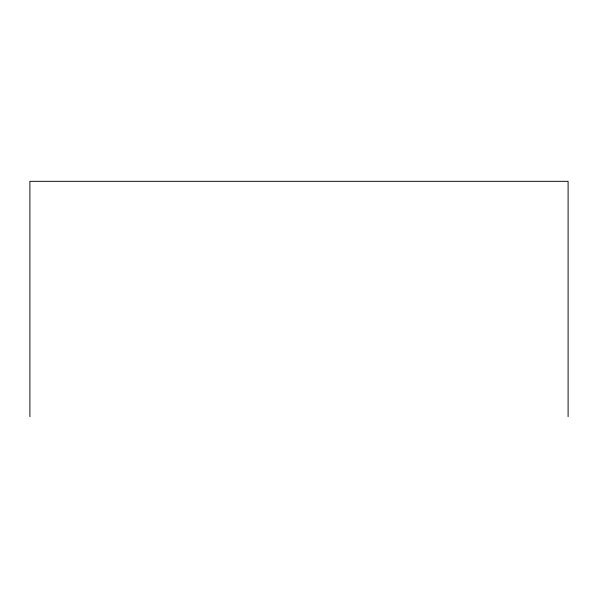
<?xml version="1.0" encoding="UTF-8"?>
<svg xmlns="http://www.w3.org/2000/svg" width="598" height="598" viewBox="0 0 598 598"><rect width="100%" height="100%" fill="white"/><g stroke="black" fill="none" stroke-linecap="round" stroke-linejoin="round"><path stroke-width="0.9" d="M568.1 416.679L568.1 181.321L29.9 181.321L29.9 416.679"/></g></svg>
